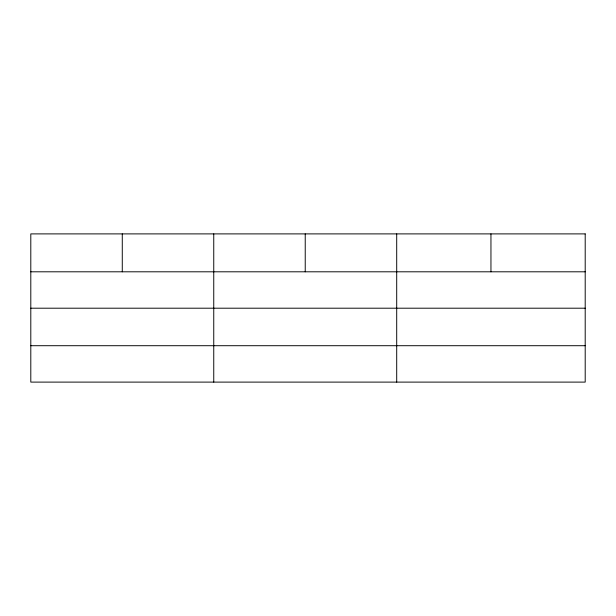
<?xml version="1.0" encoding="UTF-8"?>
<svg xmlns="http://www.w3.org/2000/svg" width="616" height="616" viewBox="0 0 616 616"><rect width="100%" height="100%" fill="white"/><g stroke="black" fill="none" stroke-linecap="round" stroke-linejoin="round"><path stroke-width="0.92" d="M30.8 271.802L585.2 271.802M30.8 308.2L585.2 308.2M30.8 345.707L585.2 345.707M490.952 233.895L490.952 271.802M396.704 233.895L396.704 382.105M305.228 233.895L305.228 271.802M213.752 233.895L213.752 382.105M122.276 233.895L122.276 271.802M585.2 233.895L30.8 233.895L30.8 382.105L585.2 382.105L585.2 233.895"/></g></svg>
